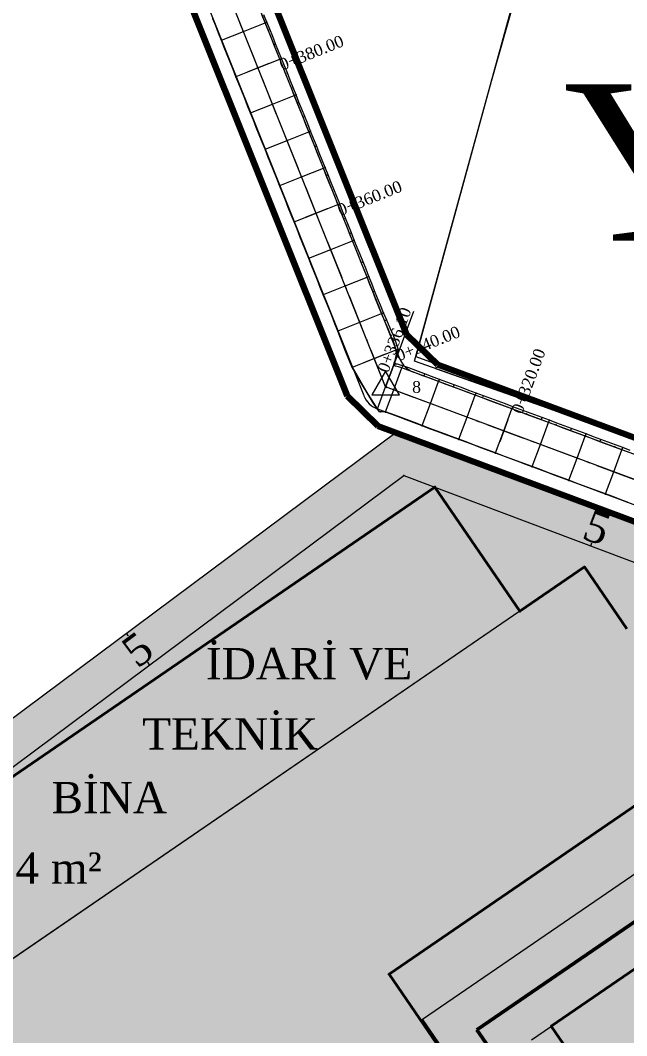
# Model space of a CAD drawing. Header units: metres. Extents: x 478603 to 489313, y 4282657 to 4289463.
# Drawn here: x 479523.8 to 479601.3, y 4287593.2 to 4287722.9 of the extents above; entities that cross this region are included whole.
import ezdxf

# ---------------------------------------------------------------- set-up
doc = ezdxf.new("R2010")
doc.units = ezdxf.units.M
doc.layers.get('0').update_dxf_attribs({"color": 5, "lineweight": 0})
for name, color, linetype, lineweight in [('102', 18, 'Continuous', 50), ('ADAKENARI', 18, 'Continuous', 0), ('DEGER', 18, 'Continuous', 20), ('EKS', 5, 'Continuous', 0), ('EKSENLER', 3, 'Continuous', 0), ('EYLUL_REV', 8, 'Continuous', 0), ('ISLETME', 18, 'Continuous', 20), ('KALDIRIM', 11, 'Continuous', 0), ('KDA', 150, 'Continuous', 20), ('KDO', 150, 'Continuous', 20), ('MUSTEMILAT_CIZGISI', 18, 'Continuous', 50), ('PARSEL_ALAN', 254, 'Continuous', 0), ('PARSEL_SERA_ALAN', 9, 'Continuous', 40), ('PL_ALİNMAN', 1, 'Continuous', 0), ('PL_ENKESIT', 1, 'Continuous', 0), ('PL_KM', 4, 'Continuous', 0), ('PL_KMYAZI', 30, 'Continuous', 0), ('PL_SEMBOL', 7, 'Continuous', 0), ('PL_SOME', 7, 'Continuous', 0), ('PL_TOTFKM', 7, 'Continuous', 0), ('ROL_CEPHE', 1, 'Continuous', 0), ('SEV_YKA_KDA', 3, 'Continuous', 0), ('SEV_YKO_KDO', 3, 'Continuous', 0), ('SNR_PLANONAMAA', 233, 'Continuous', 0), ('SNR_YAPIYAK', 18, 'Continuous', 0), ('YKA', 33, 'Continuous', 0), ('YKO', 33, 'Continuous', 0)]:
    doc.layers.add(name, color=color, linetype=linetype, lineweight=lineweight)
doc.styles.get("Standard").update_dxf_attribs({"font": 'times.ttf'})

# ---------------------------------------------------------------- blocks, each defined once
blk = doc.blocks.new('3')
at = {"layer": 'PL_SEMBOL'}
for p, q in [((0, 2), (-1.75, -1)), ((1.75, -1), (0, 2)), ((0.125, 0.125), (-0.125, -0.125)), ((-0.125, 0.125), (0.125, -0.125)), ((-1.75, -1), (1.75, -1))]:
    blk.add_line(p, q, dxfattribs=at)

msp = doc.modelspace()

# ---------------------------------------------------------------- hatches: boundary and pattern name
at = {"layer": 'PARSEL_ALAN'}
for points in [[(479429.65, 4287416.69), (479371.07, 4287452.6), (479351.64, 4287464.65), (479322.49, 4287488.72), (479283.68, 4287509.41), (479286.76, 4287515.02), (479229.63, 4287540.63), (479270.39, 4287599.96), (479278.04, 4287634.83), (479388.45, 4287733.64), (479502.7, 4287618.71), (479572.02, 4287670.37), (479621.96, 4287651.52), (479656.56, 4287644.88), (479582.18, 4287593.92), (479604.78, 4287560.92), (479505.79, 4287493.1), (479517.09, 4287476.6)], [(479473.06, 4287299.53), (479393.15, 4287372.9), (479402.8, 4287388.89), (479429.65, 4287416.69), (479517.09, 4287476.6), (479505.79, 4287493.1), (479604.78, 4287560.92), (479582.18, 4287593.92), (479656.56, 4287644.88), (479684.4, 4287639.53), (479689.84, 4287637.3), (479716.7, 4287619.32), (479722.07, 4287616.81), (479805.53, 4287592.43), (479811.18, 4287592.73), (479824.14, 4287598.06), (479829.77, 4287598.28), (479842.51, 4287594.17), (479847.33, 4287590.98), (479862.61, 4287573.28), (479861.75, 4287566.67)]]:
    msp.add_hatch(color=256, dxfattribs=at).paths.add_polyline_path(points)
at = {"layer": 'PARSEL_SERA_ALAN'}
for points in [[(479587.66, 4287647.38), (479595.91, 4287653.03), (479601.34, 4287645.11), (479609.59, 4287650.77), (479615.01, 4287642.85), (479619.14, 4287645.67), (479624.56, 4287637.75), (479570.94, 4287601.01), (479592.65, 4287569.34), (479493.65, 4287501.51), (479509.93, 4287477.75), (479431.56, 4287424.06), (479426.13, 4287431.98), (479422.01, 4287429.16), (479416.58, 4287437.07), (479412.46, 4287434.25), (479407.03, 4287442.17), (479402.91, 4287439.34), (479392.05, 4287455.18), (479387.93, 4287452.36), (479382.5, 4287460.28), (479378.38, 4287457.45), (479372.95, 4287465.37), (479368.83, 4287462.54), (479363.4, 4287470.46), (479359.28, 4287467.64), (479353.85, 4287475.56), (479349.73, 4287472.73), (479338.87, 4287488.57), (479334.75, 4287485.74), (479323.9, 4287501.58), (479319.77, 4287498.76), (479314.35, 4287506.68), (479310.22, 4287503.85), (479304.8, 4287511.77), (479300.67, 4287508.94), (479289.82, 4287524.78), (479285.7, 4287521.96), (479280.27, 4287529.88), (479276.14, 4287527.05), (479270.72, 4287534.97), (479266.59, 4287532.14), (479261.17, 4287540.06), (479257.04, 4287537.24), (479251.62, 4287545.16), (479246.19, 4287553.08), (479266.82, 4287567.21), (479261.39, 4287575.13), (479282.01, 4287589.26), (479276.59, 4287597.18), (479284.84, 4287602.83), (479279.41, 4287610.75), (479287.66, 4287616.4), (479282.24, 4287624.32), (479311.11, 4287644.1), (479305.68, 4287652.02), (479363.43, 4287691.58), (479358, 4287699.5), (479391, 4287722.11), (479407.28, 4287698.35), (479411.41, 4287701.18), (479422.26, 4287685.34), (479426.38, 4287688.17), (479442.66, 4287664.41), (479446.78, 4287667.23), (479463.06, 4287643.47), (479467.19, 4287646.3), (479483.46, 4287622.54), (479487.59, 4287625.37), (479498.44, 4287609.53), (479576.81, 4287663.22)], [(479657.66, 4287639.58), (479668.51, 4287623.74), (479680.89, 4287632.22), (479686.31, 4287624.3), (479690.44, 4287627.12), (479695.86, 4287619.2), (479699.99, 4287622.03), (479705.41, 4287614.11), (479709.54, 4287616.94), (479714.97, 4287609.02), (479719.09, 4287611.84), (479724.52, 4287603.92), (479728.64, 4287606.75), (479734.07, 4287598.83), (479742.32, 4287604.48), (479747.74, 4287596.56), (479751.87, 4287599.39), (479757.29, 4287591.47), (479765.54, 4287597.12), (479770.97, 4287589.2), (479779.22, 4287594.85), (479784.64, 4287586.93), (479788.77, 4287589.76), (479794.19, 4287581.84), (479802.44, 4287587.49), (479807.87, 4287579.57), (479824.37, 4287590.87), (479829.79, 4287582.95), (479838.04, 4287588.61), (479848.9, 4287572.77), (479469.41, 4287312.78), (479458.56, 4287328.62), (479454.44, 4287325.79), (479443.59, 4287341.63), (479439.46, 4287338.81), (479428.61, 4287354.64), (479424.48, 4287351.82), (479413.63, 4287367.66), (479409.51, 4287364.83), (479404.08, 4287372.75), (479416.46, 4287381.23), (479411.03, 4287389.15), (479530.65, 4287471.1), (479519.8, 4287486.94), (479618.79, 4287554.76), (479591.66, 4287594.36)]]:
    msp.add_hatch(color=256, dxfattribs=at).paths.add_polyline_path(points)

# ---------------------------------------------------------------- linework, layer by layer
at = {"layer": '102'}
for p, q in [((479582.18, 4287593.92, 921.25), (479656.56, 4287644.88, 925.19)), ((479604.78, 4287560.92, 921.25), (479582.18, 4287593.92, 921.25))]:
    msp.add_line(p, q, dxfattribs=at)
at = {"layer": 'ADAKENARI', "lineweight": 100}
for p, q in [((479573.23, 4287682.68), (479554.3, 4287729.96)), ((479544.7, 4287727.02), (479565.58, 4287674.89)), ((479577.16, 4287678.85), (479573.23, 4287682.68)), ((479624.67, 4287661.19), (479577.16, 4287678.85)), ((479565.58, 4287674.89), (479569.51, 4287671.06)), ((479569.51, 4287671.06), (479621.96, 4287651.52))]:
    msp.add_line(p, q, dxfattribs=at)
at = {"layer": 'EKS'}
for p in [(479552.33, 4287721.42, 909.23), (479554.19, 4287716.78, 909.34), (479556.05, 4287712.14, 909.45), (479557.91, 4287707.49, 909.56), (479559.77, 4287702.85, 909.68), (479561.63, 4287698.21, 909.81), (479563.49, 4287693.57, 909.97), (479565.34, 4287688.93, 910.14), (479567.2, 4287684.29, 910.33), (479569.06, 4287679.64, 910.54), (479570.51, 4287676.02, 910.72), (479571.54, 4287675.64, 910.77), (479576.23, 4287673.89, 911.02), (479580.91, 4287672.15, 911.29), (479585.6, 4287670.4, 911.58), (479590.28, 4287668.66, 911.88), (479594.97, 4287666.91, 912.19), (479599.66, 4287665.17, 912.49)]:
    msp.add_point(p, dxfattribs=at)
at = {"layer": 'EKSENLER'}
for p, q in [((479570.51, 4287676.02), (479548.38, 4287731.28)), ((479623.32, 4287656.36), (479570.51, 4287676.02))]:
    msp.add_line(p, q, dxfattribs=at)
at = {"layer": 'EYLUL_REV'}
msp.add_polyline3d([(479603.53, 4287668.86, 0), (479590.41, 4287673.62, 0), (479574.19, 4287679.33, 0), (479586.91, 4287725.68, 0), (479553.18, 4287732.74, 0), (479566.39, 4287773.8, 0), (479544.1, 4287774.47, 0), (479558.4, 4287840.73, 0), (479564.39, 4287862.67, 0), (479589.74, 4287856.89, 0), (479602.79, 4287897.33, 0), (479578.47, 4287905.93, 0), (479566.71, 4287869.81, 0), (479522.61, 4287881.83, 0), (479519.3, 4287873.46, 0), (479515.65, 4287873.81, 0), (479486.35, 4287843, 0), (479465.52, 4287821.96, 0), (479439.87, 4287796.5, 0), (479416.33, 4287772.56, 0), (479409.32, 4287768.72, 0), (479396.81, 4287763.06, 0), (479353.92, 4287722.46, 0)], dxfattribs=at)
at = {"layer": 'ISLETME'}
for p, q in [((479498.44, 4287609.53), (479576.81, 4287663.22)), ((479576.81, 4287663.22), (479587.66, 4287647.38)), ((479587.66, 4287647.38), (479509.29, 4287593.69))]:
    msp.add_line(p, q, dxfattribs=at)
at = {"layer": 'KALDIRIM'}
for p, q in [((479572.31, 4287679.6), (479551.36, 4287731.92)), ((479545.6, 4287730.16), (479567.73, 4287674.91)), ((479624.13, 4287659.25), (479574.05, 4287677.91)), ((479569.47, 4287673.21), (479622.5, 4287653.46))]:
    msp.add_line(p, q, dxfattribs=at)
for centre in [(479575.1, 4287680.72), (479570.51, 4287676.02)]:
    msp.add_arc(centre, 3, 201.8265, 249.5714, dxfattribs=at)
at = {"layer": 'KDA'}
msp.add_polyline3d([(479601.75, 4287667.92, 906.35), (479600.81, 4287668.27, 906.31), (479599.87, 4287668.62, 906.25), (479598.94, 4287668.96, 906.19), (479598, 4287669.31, 906.13), (479597.06, 4287669.66, 906.07), (479596.12, 4287670.01, 906.01), (479595.19, 4287670.36, 905.94), (479594.25, 4287670.71, 905.88), (479593.31, 4287671.06, 905.82), (479592.38, 4287671.41, 905.76), (479591.44, 4287671.76, 905.7), (479590.5, 4287672.11, 905.65), (479589.56, 4287672.45, 905.61), (479588.63, 4287672.8, 905.57), (479587.69, 4287673.15, 905.52), (479586.75, 4287673.5, 905.48), (479585.81, 4287673.85, 905.45), (479584.87, 4287674.19, 905.41), (479583.94, 4287674.54, 905.38), (479583, 4287674.89, 905.35), (479582.06, 4287675.24, 905.31), (479581.13, 4287675.58, 905.28), (479580.2, 4287675.93, 905.25), (479579.27, 4287676.27, 905.22), (479578.34, 4287676.62, 905.19), (479577.38, 4287676.98, 905.15), (479576.38, 4287677.35, 905.11), (479575.37, 4287677.73, 905.07), (479574.38, 4287678.1, 905.02), (479573.45, 4287678.45, 904.98), (479572.69, 4287678.72, 904.95), (479572.26, 4287678.85, 904.92), (479572.01, 4287678.91, 904.91), (479571.84, 4287678.95, 904.9), (479571.71, 4287679, 904.89), (479571.66, 4287679.11, 904.88), (479571.74, 4287679.33, 904.89), (479571.87, 4287679.61, 904.9), (479572.01, 4287679.94, 904.92), (479572.12, 4287680.33, 904.93), (479572.1, 4287680.86, 904.95), (479571.86, 4287681.65, 904.94), (479571.49, 4287682.57, 904.93), (479571.08, 4287683.54, 904.92), (479570.65, 4287684.53, 904.91), (479570.24, 4287685.5, 904.9), (479569.85, 4287686.45, 904.91), (479569.47, 4287687.37, 904.92), (479569.1, 4287688.3, 904.92), (479568.74, 4287689.22, 904.93), (479568.37, 4287690.14, 904.94), (479568, 4287691.06, 904.93), (479567.62, 4287691.99, 904.91), (479567.25, 4287692.92, 904.9), (479566.88, 4287693.85, 904.88), (479566.5, 4287694.78, 904.86), (479566.13, 4287695.71, 904.85), (479565.76, 4287696.63, 904.84), (479565.39, 4287697.56, 904.83), (479565.01, 4287698.49, 904.82), (479564.64, 4287699.42, 904.81), (479564.27, 4287700.35, 904.8), (479563.9, 4287701.27, 904.8), (479563.52, 4287702.2, 904.79), (479563.15, 4287703.13, 904.78), (479562.78, 4287704.06, 904.78), (479562.4, 4287704.99, 904.76), (479562.03, 4287705.91, 904.74), (479561.66, 4287706.84, 904.71), (479561.29, 4287707.77, 904.69), (479560.92, 4287708.7, 904.67), (479560.55, 4287709.63, 904.64), (479560.17, 4287710.56, 904.61), (479559.8, 4287711.48, 904.57), (479559.43, 4287712.41, 904.54), (479559.06, 4287713.34, 904.51), (479558.69, 4287714.27, 904.49), (479558.32, 4287715.2, 904.47), (479557.95, 4287716.13, 904.46), (479557.57, 4287717.05, 904.44), (479557.2, 4287717.98, 904.42), (479556.83, 4287718.91, 904.43), (479556.45, 4287719.84, 904.43), (479556.08, 4287720.77, 904.44), (479555.71, 4287721.7, 904.45), (479555.33, 4287722.62, 904.46), (479554.96, 4287723.54, 904.5)], dxfattribs=at)
for p in [(479555.33, 4287722.62, 904.46), (479557.2, 4287717.98, 904.42), (479559.06, 4287713.34, 904.51), (479560.92, 4287708.7, 904.67), (479562.78, 4287704.06, 904.78), (479564.64, 4287699.42, 904.81), (479566.5, 4287694.78, 904.86), (479568.37, 4287690.14, 904.94), (479570.24, 4287685.5, 904.9), (479572.1, 4287680.86, 904.95), (479571.66, 4287679.11, 904.88), (479572.69, 4287678.72, 904.95), (479577.38, 4287676.98, 905.15), (479582.06, 4287675.24, 905.31), (479586.75, 4287673.5, 905.48), (479591.44, 4287671.76, 905.7), (479596.12, 4287670.01, 906.01), (479600.81, 4287668.27, 906.31)]:
    msp.add_point(p, dxfattribs=at)
at = {"layer": 'KDO'}
msp.add_polyline3d([(479601.41, 4287661.28, 906.36), (479600.47, 4287661.63, 906.3), (479599.53, 4287661.98, 906.25), (479598.6, 4287662.33, 906.19), (479597.66, 4287662.68, 906.14), (479596.72, 4287663.03, 906.08), (479595.79, 4287663.37, 906.03), (479594.85, 4287663.72, 905.97), (479593.91, 4287664.07, 905.92), (479592.98, 4287664.42, 905.87), (479592.04, 4287664.77, 905.82), (479591.1, 4287665.12, 905.76), (479590.16, 4287665.47, 905.71), (479589.23, 4287665.82, 905.66), (479588.29, 4287666.17, 905.61), (479587.35, 4287666.52, 905.57), (479586.42, 4287666.87, 905.52), (479585.48, 4287667.21, 905.47), (479584.54, 4287667.56, 905.42), (479583.6, 4287667.91, 905.37), (479582.67, 4287668.26, 905.33), (479581.73, 4287668.61, 905.28), (479580.79, 4287668.96, 905.23), (479579.86, 4287669.31, 905.18), (479578.93, 4287669.65, 905.15), (479578, 4287670, 905.12), (479577.07, 4287670.34, 905.08), (479576.13, 4287670.69, 905.05), (479575.17, 4287671.06, 905.02), (479574.17, 4287671.44, 904.98), (479573.15, 4287671.83, 904.94), (479572.15, 4287672.21, 904.91), (479571.21, 4287672.55, 904.88), (479570.49, 4287672.8, 904.85), (479570.13, 4287672.86, 904.84), (479569.96, 4287672.84, 904.83), (479569.86, 4287672.81, 904.83), (479569.72, 4287672.86, 904.83), (479569.46, 4287673.18, 904.81), (479568.93, 4287673.99, 904.79), (479568.26, 4287675.07, 904.76), (479567.56, 4287676.23, 904.73), (479566.86, 4287677.4, 904.7), (479566.25, 4287678.52, 904.67), (479565.79, 4287679.52, 904.74), (479565.42, 4287680.45, 904.8), (479565.07, 4287681.35, 904.86), (479564.74, 4287682.25, 904.92), (479564.39, 4287683.16, 904.98), (479564.03, 4287684.08, 904.94), (479563.66, 4287685.01, 904.9), (479563.29, 4287685.94, 904.87), (479562.91, 4287686.87, 904.83), (479562.53, 4287687.8, 904.79), (479562.16, 4287688.73, 904.78), (479561.79, 4287689.66, 904.76), (479561.42, 4287690.59, 904.75), (479561.05, 4287691.52, 904.73), (479560.68, 4287692.44, 904.72), (479560.3, 4287693.37, 904.71), (479559.93, 4287694.3, 904.69), (479559.56, 4287695.23, 904.68), (479559.19, 4287696.16, 904.67), (479558.82, 4287697.09, 904.66), (479558.45, 4287698.01, 904.66), (479558.07, 4287698.94, 904.65), (479557.7, 4287699.87, 904.65), (479557.33, 4287700.8, 904.65), (479556.96, 4287701.73, 904.64), (479556.59, 4287702.66, 904.62), (479556.22, 4287703.58, 904.59), (479555.84, 4287704.51, 904.57), (479555.47, 4287705.44, 904.54), (479555.1, 4287706.37, 904.52), (479554.73, 4287707.3, 904.49), (479554.36, 4287708.23, 904.46), (479553.98, 4287709.15, 904.44), (479553.61, 4287710.08, 904.41), (479553.24, 4287711.01, 904.39), (479552.87, 4287711.94, 904.38), (479552.5, 4287712.87, 904.37), (479552.13, 4287713.8, 904.36), (479551.75, 4287714.72, 904.35), (479551.38, 4287715.65, 904.34), (479551.01, 4287716.58, 904.35), (479550.64, 4287717.51, 904.35), (479550.27, 4287718.44, 904.35), (479549.89, 4287719.37, 904.35), (479549.52, 4287720.29, 904.35), (479549.16, 4287721.21, 904.36), (479548.79, 4287722.13, 904.36), (479548.42, 4287723.05, 904.37)], dxfattribs=at)
for p in [(479549.52, 4287720.29, 904.35), (479551.38, 4287715.65, 904.34), (479553.24, 4287711.01, 904.39), (479555.1, 4287706.37, 904.52), (479556.96, 4287701.73, 904.64), (479558.82, 4287697.09, 904.66), (479560.68, 4287692.44, 904.72), (479562.53, 4287687.8, 904.79), (479564.39, 4287683.16, 904.98), (479566.25, 4287678.52, 904.67), (479569.46, 4287673.18, 904.81), (479570.49, 4287672.8, 904.85), (479575.17, 4287671.06, 905.02), (479579.86, 4287669.31, 905.18), (479584.54, 4287667.56, 905.42), (479589.23, 4287665.82, 905.66), (479593.91, 4287664.07, 905.92), (479598.6, 4287662.33, 906.19)]:
    msp.add_point(p, dxfattribs=at)
at = {"layer": 'MUSTEMILAT_CIZGISI', "lineweight": 13}
msp.add_polyline3d([(479576.81, 4287663.22, 0), (479587.66, 4287647.38, 0), (479509.29, 4287593.69, 0), (479498.44, 4287609.53, 0), (479576.81, 4287663.22, 0)], close=True, dxfattribs=at)
at = {"layer": 'PARSEL_ALAN'}
for points in [[(479429.65, 4287416.69, 903.68), (479371.07, 4287452.6, 902.97), (479351.64, 4287464.65, 902.76), (479322.49, 4287488.72, 902.46), (479283.68, 4287509.41, 901.86), (479286.76, 4287515.02, 902.06), (479229.63, 4287540.63, 901.71), (479270.39, 4287599.96, 902.1), (479278.04, 4287634.83, 901.99), (479388.45, 4287733.64, 902.8), (479502.7, 4287618.71, 903.15), (479572.02, 4287670.37, 904.9), (479621.96, 4287651.52, 907.46), (479656.56, 4287644.88, 925.19), (479582.18, 4287593.92, 921.25), (479604.78, 4287560.92, 921.25), (479505.79, 4287493.1, 916), (479517.09, 4287476.6, 916), (479429.65, 4287416.69, 903.68)], [(479429.65, 4287416.69, 0), (479371.07, 4287452.6, 0), (479351.64, 4287464.65, 0), (479322.49, 4287488.72, 0), (479283.68, 4287509.41, 0), (479286.76, 4287515.02, 0), (479229.63, 4287540.63, 0), (479270.39, 4287599.96, 0), (479278.04, 4287634.83, 0), (479388.45, 4287733.64, 0), (479502.7, 4287618.71, 0), (479572.02, 4287670.37, 0), (479621.96, 4287651.52, 0), (479656.56, 4287644.88, 0), (479582.18, 4287593.92, 0), (479604.78, 4287560.92, 0), (479505.79, 4287493.1, 0), (479517.09, 4287476.6, 0), (479429.65, 4287416.69, 0)], [(479473.06, 4287299.53, 911.37), (479393.15, 4287372.9, 905.71), (479402.8, 4287388.89, 904.44), (479429.65, 4287416.69, 903.68), (479517.09, 4287476.6, 903.68), (479505.79, 4287493.1, 916), (479604.78, 4287560.92, 921.25), (479582.18, 4287593.92, 921.25), (479656.56, 4287644.88, 925.19), (479684.4, 4287639.53, 917.73), (479689.84, 4287637.3, 918.51), (479716.7, 4287619.32, 922.47), (479722.07, 4287616.81, 922.77), (479805.53, 4287592.43, 927.29), (479811.18, 4287592.73, 927.45), (479824.14, 4287598.06, 928.06), (479829.77, 4287598.28, 928.45), (479842.51, 4287594.17, 929.19), (479847.33, 4287590.98, 929.41), (479862.61, 4287573.28, 930.6), (479861.75, 4287566.67, 930.65), (479473.06, 4287299.53, 911.37)], [(479473.06, 4287299.53, 0), (479393.15, 4287372.9, 0), (479402.8, 4287388.89, 0), (479429.65, 4287416.69, 0), (479517.09, 4287476.6, 0), (479505.79, 4287493.1, 0), (479604.78, 4287560.92, 0), (479582.18, 4287593.92, 0), (479656.56, 4287644.88, 0), (479684.4, 4287639.53, 0), (479689.84, 4287637.3, 0), (479716.7, 4287619.32, 0), (479722.07, 4287616.81, 0), (479805.53, 4287592.43, 0), (479811.18, 4287592.73, 0), (479824.14, 4287598.06, 0), (479829.77, 4287598.28, 0), (479842.51, 4287594.17, 0), (479847.33, 4287590.98, 0), (479862.61, 4287573.28, 0), (479861.75, 4287566.67, 0), (479473.06, 4287299.53, 0)]]:
    msp.add_polyline3d(points, close=True, dxfattribs=at)
at = {"layer": 'PARSEL_SERA_ALAN'}
for points in [[(479358, 4287699.5, 0), (479391, 4287722.11, 0), (479407.28, 4287698.35, 0), (479411.41, 4287701.18, 0), (479422.26, 4287685.34, 0), (479426.38, 4287688.17, 0), (479442.66, 4287664.41, 0), (479446.78, 4287667.23, 0), (479463.06, 4287643.47, 0), (479467.19, 4287646.3, 0), (479483.46, 4287622.54, 0), (479487.59, 4287625.37, 0), (479498.44, 4287609.53, 0), (479576.81, 4287663.22, 0), (479587.66, 4287647.38, 0), (479587.66, 4287647.38, 0), (479595.91, 4287653.03, 0), (479601.34, 4287645.11, 0)], [(479358, 4287699.5, 0), (479391, 4287722.11, 0), (479407.28, 4287698.35, 0), (479411.41, 4287701.18, 0), (479422.26, 4287685.34, 0), (479426.38, 4287688.17, 0), (479442.66, 4287664.41, 0), (479446.78, 4287667.23, 0), (479463.06, 4287643.47, 0), (479467.19, 4287646.3, 0), (479483.46, 4287622.54, 0), (479487.59, 4287625.37, 0), (479498.44, 4287609.53, 0), (479576.81, 4287663.22, 0), (479587.66, 4287647.38, 0), (479587.66, 4287647.38, 0), (479595.91, 4287653.03, 0), (479601.34, 4287645.11, 0)], [(479848.9, 4287572.77, 0), (479469.41, 4287312.78, 0), (479458.56, 4287328.62, 0), (479454.44, 4287325.79, 0), (479443.59, 4287341.63, 0), (479439.46, 4287338.81, 0), (479428.61, 4287354.64, 0), (479424.48, 4287351.82, 0), (479413.63, 4287367.66, 0), (479409.51, 4287364.83, 0), (479404.08, 4287372.75, 0), (479416.46, 4287381.23, 0), (479411.03, 4287389.15, 0), (479530.65, 4287471.1, 0), (479519.8, 4287486.94, 0), (479618.79, 4287554.76, 0), (479591.66, 4287594.36, 0), (479657.66, 4287639.58, 0)], [(479848.9, 4287572.77, 0), (479469.41, 4287312.78, 0), (479458.56, 4287328.62, 0), (479454.44, 4287325.79, 0), (479443.59, 4287341.63, 0), (479439.46, 4287338.81, 0), (479428.61, 4287354.64, 0), (479424.48, 4287351.82, 0), (479413.63, 4287367.66, 0), (479409.51, 4287364.83, 0), (479404.08, 4287372.75, 0), (479416.46, 4287381.23, 0), (479411.03, 4287389.15, 0), (479530.65, 4287471.1, 0), (479519.8, 4287486.94, 0), (479618.79, 4287554.76, 0), (479591.66, 4287594.36, 0), (479657.66, 4287639.58, 0)], [(479624.56, 4287637.75, 0), (479570.94, 4287601.01, 0), (479592.65, 4287569.34, 0)], [(479624.56, 4287637.75, 0), (479570.94, 4287601.01, 0), (479592.65, 4287569.34, 0)]]:
    msp.add_polyline3d(points, dxfattribs=at)
at = {"layer": 'PL_ALİNMAN'}
for p, q in [((479553.78, 4287717.8), (479551.92, 4287722.44)), ((479554.34, 4287716.4), (479554.15, 4287716.87)), ((479556.57, 4287710.83), (479554.71, 4287715.48)), ((479557.13, 4287709.44), (479556.94, 4287709.91)), ((479559.36, 4287703.87), (479557.5, 4287708.51)), ((479559.92, 4287702.48), (479559.73, 4287702.94)), ((479562.15, 4287696.91), (479560.29, 4287701.55)), ((479562.7, 4287695.52), (479562.52, 4287695.98)), ((479564.94, 4287689.95), (479563.08, 4287694.59)), ((479565.49, 4287688.56), (479565.31, 4287689.02)), ((479567.72, 4287682.99), (479565.87, 4287687.63)), ((479568.28, 4287681.59), (479568.1, 4287682.06)), ((479570.51, 4287676.02), (479568.65, 4287680.66)), ((479574.12, 4287674.68), (479570.51, 4287676.02)), ((479575.52, 4287674.16), (479575.05, 4287674.33)), ((479581.15, 4287672.06), (479576.46, 4287673.81)), ((479582.55, 4287671.54), (479582.08, 4287671.71)), ((479588.17, 4287669.44), (479583.49, 4287671.19)), ((479589.58, 4287668.92), (479589.11, 4287669.1)), ((479595.2, 4287666.83), (479590.52, 4287668.57)), ((479596.61, 4287666.3), (479596.14, 4287666.48)), ((479602.23, 4287664.21), (479597.55, 4287665.95))]:
    msp.add_line(p, q, dxfattribs=at)
at = {"layer": 'PL_ENKESIT'}
for points in [[(479549.52, 4287720.29, 904.35), (479549.55, 4287720.3, 909.17), (479552.33, 4287721.42, 909.23), (479555.12, 4287722.53, 909.17), (479555.33, 4287722.62, 904.46)], [(479551.38, 4287715.65, 904.34), (479551.41, 4287715.66, 909.28), (479554.19, 4287716.78, 909.34), (479556.98, 4287717.89, 909.28), (479557.2, 4287717.98, 904.42)], [(479553.24, 4287711.01, 904.39), (479553.26, 4287711.02, 909.39), (479556.05, 4287712.14, 909.45), (479558.83, 4287713.25, 909.39), (479559.06, 4287713.34, 904.51)], [(479555.1, 4287706.37, 904.52), (479555.12, 4287706.38, 909.5), (479557.91, 4287707.49, 909.56), (479560.69, 4287708.61, 909.5), (479560.92, 4287708.7, 904.67)], [(479556.96, 4287701.73, 904.64), (479556.98, 4287701.74, 909.62), (479559.77, 4287702.85, 909.68), (479562.55, 4287703.97, 909.62), (479562.78, 4287704.06, 904.78)], [(479558.82, 4287697.09, 904.66), (479558.84, 4287697.1, 909.75), (479561.63, 4287698.21, 909.81), (479564.41, 4287699.33, 909.75), (479564.64, 4287699.42, 904.81)], [(479560.68, 4287692.44, 904.72), (479560.7, 4287692.45, 909.91), (479563.49, 4287693.57, 909.97), (479566.27, 4287694.68, 909.91), (479566.5, 4287694.78, 904.86)], [(479562.53, 4287687.8, 904.79), (479562.56, 4287687.81, 910.08), (479565.34, 4287688.93, 910.14), (479568.13, 4287690.04, 910.08), (479568.37, 4287690.14, 904.94)], [(479564.39, 4287683.16, 904.98), (479564.42, 4287683.17, 910.27), (479567.2, 4287684.29, 910.33), (479569.99, 4287685.4, 910.27), (479570.24, 4287685.5, 904.9)], [(479566.25, 4287678.52, 904.67), (479566.28, 4287678.53, 910.48), (479569.06, 4287679.64, 910.54), (479571.85, 4287680.76, 910.48), (479572.1, 4287680.86, 904.95)], [(479569.46, 4287673.18, 904.81), (479569.47, 4287673.21, 910.66), (479570.51, 4287676.02, 910.72), (479571.56, 4287678.83, 910.66), (479571.66, 4287679.11, 904.88)], [(479570.49, 4287672.8, 904.85), (479570.5, 4287672.83, 910.71), (479571.54, 4287675.64, 910.77), (479572.59, 4287678.45, 910.71), (479572.69, 4287678.72, 904.95)], [(479575.17, 4287671.06, 905.02), (479575.18, 4287671.08, 910.96), (479576.23, 4287673.89, 911.02), (479577.28, 4287676.71, 910.96), (479577.38, 4287676.98, 905.15)], [(479579.86, 4287669.31, 905.18), (479579.87, 4287669.34, 911.23), (479580.91, 4287672.15, 911.29), (479581.96, 4287674.96, 911.23), (479582.06, 4287675.24, 905.31)], [(479584.54, 4287667.56, 905.42), (479584.55, 4287667.59, 911.52), (479585.6, 4287670.4, 911.58), (479586.65, 4287673.22, 911.52), (479586.75, 4287673.5, 905.48)], [(479589.23, 4287665.82, 905.66), (479589.24, 4287665.85, 911.82), (479590.28, 4287668.66, 911.88), (479591.33, 4287671.47, 911.82), (479591.44, 4287671.76, 905.7)], [(479593.91, 4287664.07, 905.92), (479593.92, 4287664.1, 912.13), (479594.97, 4287666.91, 912.19), (479596.02, 4287669.72, 912.13), (479596.12, 4287670.01, 906.01)], [(479598.6, 4287662.33, 906.19), (479598.61, 4287662.36, 912.43), (479599.66, 4287665.17, 912.49), (479600.7, 4287667.98, 912.43), (479600.81, 4287668.27, 906.31)]]:
    msp.add_polyline3d(points, dxfattribs=at)
at = {"layer": 'PL_KM'}
for p, q in [((479555.58, 4287717.33), (479552.8, 4287716.22)), ((479563.02, 4287698.77), (479560.23, 4287697.65)), ((479570.45, 4287680.2), (479567.67, 4287679.09)), ((479586.12, 4287671.81), (479585.08, 4287669))]:
    msp.add_line(p, q, dxfattribs=at)
at = {"layer": 'PL_SOME'}
msp.add_point((479570.51, 4287676.02), dxfattribs=at)
at = {"layer": 'ROL_CEPHE'}
for p, q in [((479598.47, 4287660.39), (479598.33, 4287660.01)), ((479596.71, 4287655.71), (479596.85, 4287656.09)), ((479537.36, 4287644.54), (479537.6, 4287644.22)), ((479540.35, 4287640.53), (479540.11, 4287640.85))]:
    msp.add_line(p, q, dxfattribs=at)
at = {"layer": 'SEV_YKA_KDA'}
for p, q in [((479555.49, 4287721.61, 909.19), (479555.71, 4287721.69, 904.45)), ((479556.23, 4287719.75, 909.23), (479556.34, 4287719.79, 906.83)), ((479556.98, 4287717.89, 909.28), (479557.2, 4287717.98, 904.42)), ((479557.72, 4287716.04, 909.32), (479557.83, 4287716.08, 906.89)), ((479558.46, 4287714.18, 909.37), (479558.69, 4287714.27, 904.49)), ((479559.21, 4287712.32, 909.41), (479559.32, 4287712.37, 906.98)), ((479559.95, 4287710.47, 909.46), (479560.17, 4287710.56, 904.61)), ((479560.69, 4287708.61, 909.5), (479560.81, 4287708.65, 907.09)), ((479561.44, 4287706.75, 909.55), (479561.66, 4287706.84, 904.71)), ((479562.18, 4287704.9, 909.6), (479562.29, 4287704.94, 907.18)), ((479562.92, 4287703.04, 909.65), (479563.15, 4287703.13, 904.78)), ((479563.67, 4287701.18, 909.7), (479563.78, 4287701.23, 907.25)), ((479564.41, 4287699.33, 909.75), (479564.64, 4287699.42, 904.81)), ((479565.15, 4287697.47, 909.81), (479565.27, 4287697.52, 907.32)), ((479565.9, 4287695.61, 909.88), (479566.13, 4287695.71, 904.85)), ((479566.64, 4287693.76, 909.94), (479566.76, 4287693.8, 907.41)), ((479567.39, 4287691.9, 910.01), (479567.62, 4287691.99, 904.91)), ((479568.13, 4287690.04, 910.08), (479568.25, 4287690.09, 907.51)), ((479568.87, 4287688.18, 910.16), (479569.11, 4287688.28, 904.92)), ((479569.61, 4287686.33, 910.23), (479569.73, 4287686.38, 907.57)), ((479570.38, 4287684.48, 910.31), (479570.63, 4287684.58, 904.91)), ((479571.16, 4287682.64, 910.4), (479571.29, 4287682.69, 907.66)), ((479571.85, 4287680.76, 910.48), (479572.1, 4287680.86, 904.95)), ((479571.62, 4287678.72, 910.67), (479571.72, 4287678.99, 904.89)), ((479573.53, 4287678.11, 910.76), (479573.58, 4287678.25, 907.88)), ((479575.4, 4287677.41, 910.86), (479575.5, 4287677.68, 905.07)), ((479577.28, 4287676.71, 910.96), (479577.33, 4287676.84, 908.06)), ((479579.15, 4287676.01, 911.07), (479579.25, 4287676.28, 905.22)), ((479581.02, 4287675.31, 911.18), (479581.07, 4287675.45, 908.23)), ((479582.9, 4287674.61, 911.29), (479583, 4287674.89, 905.35)), ((479584.77, 4287673.91, 911.4), (479584.82, 4287674.05, 908.41)), ((479586.65, 4287673.22, 911.52), (479586.75, 4287673.5, 905.48)), ((479588.52, 4287672.52, 911.64), (479588.57, 4287672.66, 908.6)), ((479590.39, 4287671.82, 911.76), (479590.5, 4287672.11, 905.65)), ((479592.27, 4287671.12, 911.88), (479592.32, 4287671.26, 908.82)), ((479594.14, 4287670.42, 912), (479594.25, 4287670.71, 905.88)), ((479596.02, 4287669.72, 912.13), (479596.07, 4287669.87, 909.07)), ((479597.89, 4287669.03, 912.25), (479598, 4287669.31, 906.13)), ((479599.77, 4287668.33, 912.37), (479599.82, 4287668.47, 909.31))]:
    msp.add_line(p, q, dxfattribs=at)
at = {"layer": 'SEV_YKO_KDO'}
for p, q in [((479549.17, 4287721.23, 909.14), (479549.16, 4287721.23, 906.75)), ((479549.92, 4287719.37, 909.19), (479549.9, 4287719.37, 904.35)), ((479550.66, 4287717.52, 909.23), (479550.65, 4287717.51, 906.79)), ((479551.41, 4287715.66, 909.28), (479551.38, 4287715.65, 904.34)), ((479552.15, 4287713.8, 909.32), (479552.14, 4287713.8, 906.84)), ((479552.89, 4287711.95, 909.37), (479552.87, 4287711.94, 904.38)), ((479553.64, 4287710.09, 909.41), (479553.62, 4287710.09, 906.91)), ((479554.38, 4287708.24, 909.46), (479554.36, 4287708.23, 904.46)), ((479555.12, 4287706.38, 909.5), (479555.11, 4287706.37, 907.01)), ((479555.87, 4287704.52, 909.55), (479555.84, 4287704.51, 904.57)), ((479556.61, 4287702.67, 909.6), (479556.6, 4287702.66, 907.11)), ((479557.35, 4287700.81, 909.65), (479557.33, 4287700.8, 904.65)), ((479558.1, 4287698.95, 909.7), (479558.09, 4287698.95, 907.18)), ((479558.84, 4287697.1, 909.75), (479558.82, 4287697.09, 904.66)), ((479559.59, 4287695.24, 909.81), (479559.57, 4287695.23, 907.25)), ((479560.33, 4287693.38, 909.88), (479560.3, 4287693.37, 904.71)), ((479561.07, 4287691.53, 909.94), (479561.06, 4287691.52, 907.34)), ((479561.81, 4287689.67, 910.01), (479561.79, 4287689.66, 904.76)), ((479562.56, 4287687.81, 910.08), (479562.55, 4287687.81, 907.44)), ((479563.31, 4287685.96, 910.16), (479563.28, 4287685.95, 904.87)), ((479564.05, 4287684.1, 910.23), (479564.04, 4287684.1, 907.59)), ((479564.77, 4287682.24, 910.31), (479564.75, 4287682.23, 904.91)), ((479565.48, 4287680.36, 910.4), (479565.47, 4287680.36, 907.59)), ((479566.28, 4287678.53, 910.48), (479566.25, 4287678.52, 904.67)), ((479567.27, 4287676.77, 910.54), (479567.26, 4287676.77, 907.63)), ((479569.54, 4287673.12, 910.66), (479569.53, 4287673.1, 904.82)), ((479571.44, 4287672.5, 910.76), (479571.44, 4287672.49, 907.82)), ((479573.31, 4287671.8, 910.86), (479573.3, 4287671.77, 904.95)), ((479575.18, 4287671.08, 910.96), (479575.18, 4287671.07, 907.99)), ((479577.05, 4287670.38, 911.07), (479577.04, 4287670.35, 905.08)), ((479578.93, 4287669.69, 911.18), (479578.92, 4287669.67, 908.16)), ((479580.8, 4287668.99, 911.29), (479580.79, 4287668.96, 905.23)), ((479582.68, 4287668.29, 911.4), (479582.67, 4287668.28, 908.37)), ((479584.55, 4287667.59, 911.52), (479584.54, 4287667.56, 905.42)), ((479586.43, 4287666.89, 911.64), (479586.42, 4287666.88, 908.58)), ((479588.3, 4287666.2, 911.76), (479588.29, 4287666.17, 905.61)), ((479590.17, 4287665.5, 911.88), (479590.17, 4287665.48, 908.8)), ((479592.05, 4287664.8, 912), (479592.04, 4287664.77, 905.82)), ((479593.92, 4287664.1, 912.13), (479593.92, 4287664.09, 909.02)), ((479595.8, 4287663.4, 912.25), (479595.79, 4287663.37, 906.03)), ((479597.67, 4287662.71, 912.37), (479597.67, 4287662.69, 909.25)), ((479599.55, 4287662.01, 912.49), (479599.53, 4287661.98, 906.25))]:
    msp.add_line(p, q, dxfattribs=at)
at = {"layer": 'SNR_PLANONAMAA'}
for p, q in [((479586.91, 4287725.38, 942.48), (479583.99, 4287715.03, 942.48)), ((479583.99, 4287715.03, 942.48), (479574.35, 4287679.89, 942.48)), ((479574.35, 4287679.89, 942.48), (479577.38, 4287678.8, 942.48)), ((479577.38, 4287678.8, 942.48), (479576.86, 4287678.39, 942.48)), ((479576.86, 4287678.39, 942.48), (479590.41, 4287673.62, 942.48)), ((479590.41, 4287673.62, 942.48), (479603.53, 4287668.86, 942.48))]:
    msp.add_line(p, q, dxfattribs=at)
at = {"layer": 'SNR_YAPIYAK'}
for p, q in [((479502.21, 4287612.11, 903.68), (479572.82, 4287664.73, 903.68)), ((479572.82, 4287664.73, 903.68), (479620.6, 4287646.69, 903.68)), ((479643.84, 4287642.23, 903.68), (479575.23, 4287595.22, 903.68)), ((479589.13, 4287592.62, 911.37), (479657.66, 4287639.58, 911.37)), ((479575.23, 4287595.22, 903.68), (479597.83, 4287562.22, 903.68))]:
    msp.add_line(p, q, dxfattribs=at)
for p in [(479572.82, 4287664.73, 904.9), (479572.82, 4287664.73, 904.9), (479575.23, 4287595.22, 921.25), (479575.23, 4287595.22, 921.25)]:
    msp.add_point(p, dxfattribs=at)
at = {"layer": 'YKA'}
msp.add_polyline3d([(479601.64, 4287667.63, 912.49), (479600.7, 4287667.98, 912.43), (479599.77, 4287668.33, 912.37), (479598.83, 4287668.68, 912.31), (479597.89, 4287669.03, 912.25), (479596.95, 4287669.38, 912.19), (479596.02, 4287669.72, 912.13), (479595.08, 4287670.07, 912.07), (479594.14, 4287670.42, 912), (479593.21, 4287670.77, 911.94), (479592.27, 4287671.12, 911.88), (479591.33, 4287671.47, 911.82), (479590.39, 4287671.82, 911.76), (479589.46, 4287672.17, 911.7), (479588.52, 4287672.52, 911.64), (479587.58, 4287672.87, 911.58), (479586.65, 4287673.22, 911.52), (479585.71, 4287673.56, 911.46), (479584.77, 4287673.91, 911.4), (479583.83, 4287674.26, 911.35), (479582.9, 4287674.61, 911.29), (479581.96, 4287674.96, 911.23), (479581.03, 4287675.31, 911.18), (479580.1, 4287675.65, 911.12), (479579.17, 4287676, 911.07), (479578.23, 4287676.35, 911.02), (479577.28, 4287676.71, 910.96), (479576.28, 4287677.08, 910.91), (479575.27, 4287677.46, 910.85), (479574.27, 4287677.83, 910.8), (479573.34, 4287678.18, 910.75), (479572.59, 4287678.45, 910.71), (479572.16, 4287678.58, 910.69), (479571.92, 4287678.63, 910.68), (479571.75, 4287678.67, 910.67), (479571.62, 4287678.72, 910.67), (479571.56, 4287678.83, 910.66), (479571.61, 4287679.08, 910.64), (479571.71, 4287679.41, 910.61), (479571.82, 4287679.78, 910.57), (479571.89, 4287680.2, 910.53), (479571.85, 4287680.76, 910.48), (479571.59, 4287681.56, 910.45), (479571.23, 4287682.48, 910.4), (479570.82, 4287683.45, 910.36), (479570.4, 4287684.43, 910.31), (479569.99, 4287685.4, 910.27), (479569.6, 4287686.35, 910.23), (479569.23, 4287687.28, 910.19), (479568.86, 4287688.2, 910.15), (479568.5, 4287689.12, 910.12), (479568.13, 4287690.04, 910.08), (479567.76, 4287690.97, 910.04), (479567.39, 4287691.9, 910.01), (479567.02, 4287692.83, 909.98), (479566.64, 4287693.76, 909.94), (479566.27, 4287694.68, 909.91), (479565.9, 4287695.61, 909.88), (479565.53, 4287696.54, 909.84), (479565.15, 4287697.47, 909.81), (479564.78, 4287698.4, 909.78), (479564.41, 4287699.33, 909.75), (479564.04, 4287700.25, 909.73), (479563.67, 4287701.18, 909.7), (479563.3, 4287702.11, 909.67), (479562.92, 4287703.04, 909.65), (479562.55, 4287703.97, 909.62), (479562.18, 4287704.9, 909.6), (479561.81, 4287705.82, 909.57), (479561.44, 4287706.75, 909.55), (479561.07, 4287707.68, 909.53), (479560.69, 4287708.61, 909.5), (479560.32, 4287709.54, 909.48), (479559.95, 4287710.47, 909.46), (479559.58, 4287711.39, 909.43), (479559.21, 4287712.32, 909.41), (479558.83, 4287713.25, 909.39), (479558.46, 4287714.18, 909.37), (479558.09, 4287715.11, 909.34), (479557.72, 4287716.04, 909.32), (479557.35, 4287716.96, 909.3), (479556.98, 4287717.89, 909.28), (479556.6, 4287718.82, 909.26), (479556.23, 4287719.75, 909.23), (479555.86, 4287720.68, 909.21), (479555.49, 4287721.61, 909.19), (479555.12, 4287722.53, 909.17), (479554.75, 4287723.45, 909.14)], dxfattribs=at)
for p in [(479555.12, 4287722.53, 909.17), (479556.98, 4287717.89, 909.28), (479558.83, 4287713.25, 909.39), (479560.69, 4287708.61, 909.5), (479562.55, 4287703.97, 909.62), (479564.41, 4287699.33, 909.75), (479566.27, 4287694.68, 909.91), (479568.13, 4287690.04, 910.08), (479569.99, 4287685.4, 910.27), (479571.85, 4287680.76, 910.48), (479571.56, 4287678.83, 910.66), (479572.59, 4287678.45, 910.71), (479577.28, 4287676.71, 910.96), (479581.96, 4287674.96, 911.23), (479586.65, 4287673.22, 911.52), (479591.33, 4287671.47, 911.82), (479596.02, 4287669.72, 912.13), (479600.7, 4287667.98, 912.43)]:
    msp.add_point(p, dxfattribs=at)
at = {"layer": 'YKO'}
msp.add_polyline3d([(479601.42, 4287661.31, 912.61), (479600.48, 4287661.66, 912.55), (479599.55, 4287662.01, 912.49), (479598.61, 4287662.36, 912.43), (479597.67, 4287662.71, 912.37), (479596.73, 4287663.06, 912.31), (479595.8, 4287663.4, 912.25), (479594.86, 4287663.75, 912.19), (479593.92, 4287664.1, 912.13), (479592.99, 4287664.45, 912.07), (479592.05, 4287664.8, 912), (479591.11, 4287665.15, 911.94), (479590.17, 4287665.5, 911.88), (479589.24, 4287665.85, 911.82), (479588.3, 4287666.2, 911.76), (479587.36, 4287666.55, 911.7), (479586.43, 4287666.89, 911.64), (479585.49, 4287667.24, 911.58), (479584.55, 4287667.59, 911.52), (479583.61, 4287667.94, 911.46), (479582.68, 4287668.29, 911.4), (479581.74, 4287668.64, 911.35), (479580.8, 4287668.99, 911.29), (479579.87, 4287669.34, 911.23), (479578.94, 4287669.68, 911.18), (479578.01, 4287670.03, 911.12), (479577.08, 4287670.37, 911.07), (479576.14, 4287670.72, 911.02), (479575.18, 4287671.08, 910.96), (479574.18, 4287671.47, 910.91), (479573.16, 4287671.86, 910.85), (479572.16, 4287672.24, 910.8), (479571.23, 4287672.58, 910.75), (479570.5, 4287672.83, 910.71), (479570.14, 4287672.89, 910.7), (479569.97, 4287672.86, 910.69), (479569.87, 4287672.84, 910.68), (479569.73, 4287672.89, 910.68), (479569.47, 4287673.21, 910.66), (479568.94, 4287674.02, 910.63), (479568.28, 4287675.09, 910.6), (479567.58, 4287676.25, 910.56), (479566.89, 4287677.42, 910.52), (479566.28, 4287678.53, 910.48), (479565.82, 4287679.53, 910.44), (479565.44, 4287680.46, 910.39), (479565.1, 4287681.36, 910.35), (479564.76, 4287682.26, 910.31), (479564.42, 4287683.17, 910.27), (479564.06, 4287684.09, 910.23), (479563.69, 4287685.02, 910.19), (479563.31, 4287685.95, 910.16), (479562.93, 4287686.88, 910.12), (479562.56, 4287687.81, 910.08), (479562.19, 4287688.74, 910.04), (479561.81, 4287689.67, 910.01), (479561.44, 4287690.6, 909.98), (479561.07, 4287691.53, 909.94), (479560.7, 4287692.45, 909.91), (479560.33, 4287693.38, 909.88), (479559.96, 4287694.31, 909.84), (479559.59, 4287695.24, 909.81), (479559.21, 4287696.17, 909.78), (479558.84, 4287697.1, 909.75), (479558.47, 4287698.02, 909.73), (479558.1, 4287698.95, 909.7), (479557.73, 4287699.88, 909.67), (479557.35, 4287700.81, 909.65), (479556.98, 4287701.74, 909.62), (479556.61, 4287702.67, 909.6), (479556.24, 4287703.59, 909.57), (479555.87, 4287704.52, 909.55), (479555.5, 4287705.45, 909.53), (479555.12, 4287706.38, 909.5), (479554.75, 4287707.31, 909.48), (479554.38, 4287708.24, 909.46), (479554.01, 4287709.16, 909.43), (479553.64, 4287710.09, 909.41), (479553.26, 4287711.02, 909.39), (479552.89, 4287711.95, 909.37), (479552.52, 4287712.88, 909.34), (479552.15, 4287713.8, 909.32), (479551.78, 4287714.73, 909.3), (479551.41, 4287715.66, 909.28), (479551.03, 4287716.59, 909.26), (479550.66, 4287717.52, 909.23), (479550.29, 4287718.45, 909.21), (479549.92, 4287719.38, 909.19), (479549.55, 4287720.3, 909.17), (479549.18, 4287721.22, 909.14), (479548.81, 4287722.14, 909.12), (479548.44, 4287723.06, 909.1)], dxfattribs=at)
for p in [(479549.55, 4287720.3, 909.17), (479551.41, 4287715.66, 909.28), (479553.26, 4287711.02, 909.39), (479555.12, 4287706.38, 909.5), (479556.98, 4287701.74, 909.62), (479558.84, 4287697.1, 909.75), (479560.7, 4287692.45, 909.91), (479562.56, 4287687.81, 910.08), (479564.42, 4287683.17, 910.27), (479566.28, 4287678.53, 910.48), (479569.47, 4287673.21, 910.66), (479570.5, 4287672.83, 910.71), (479575.18, 4287671.08, 910.96), (479579.87, 4287669.34, 911.23), (479584.55, 4287667.59, 911.52), (479589.24, 4287665.85, 911.82), (479593.92, 4287664.1, 912.13), (479598.61, 4287662.36, 912.43)]:
    msp.add_point(p, dxfattribs=at)

# ---------------------------------------------------------------- block references
at = {"layer": 'PL_SEMBOL'}
msp.add_blockref('3', (479570.51, 4287676.02), dxfattribs=at)

# ---------------------------------------------------------------- texts
msp.add_text('Y1-0', height=20).set_placement((479593.2, 4287694.69))
at = {"layer": 'DEGER'}
for s, p in [('İDARİ VE ', (479547.56, 4287638.67)), ('TEKNİK', (479539.39, 4287629.71)), ('BİNA', (479527.81, 4287621.57))]:
    msp.add_text(s, height=4, dxfattribs=at).set_placement(p)
at = {"layer": 'DEGER', "lineweight": 13}
msp.add_text('1.824 m²', height=4, dxfattribs=at).set_placement((479512.63, 4287612.57))
at = {"layer": 'PL_KMYAZI'}
for s, rotation, p in [('0+380.00', 381.8265, (479557.3, 4287716.41)), ('0+360.00', 381.8265, (479564.74, 4287697.84)), ('0+340.00', 381.8265, (479572.17, 4287679.27)), ('0+320.00', 429.5714, (479587.96, 4287672.46))]:
    msp.add_text(s, height=1.5, rotation=rotation, dxfattribs=at).set_placement(p)
at = {"layer": 'PL_SEMBOL'}
msp.add_text('8', height=1.5, dxfattribs=at).set_placement((479573.89, 4287675.27))
at = {"layer": 'PL_TOTFKM'}
msp.add_text('%%U   0+336.10', height=1.5, rotation=429.5714, dxfattribs=at).set_placement((479570.23, 4287676.13))
at = {"layer": 'ROL_CEPHE'}
for rotation, p in [(339.3229, (479595.4, 4287656.74)), (36.6902, (479538.78, 4287639.99))]:
    msp.add_text('5', height=4, rotation=rotation, dxfattribs=at).set_placement(p)

doc.saveas('drawing.dxf')
